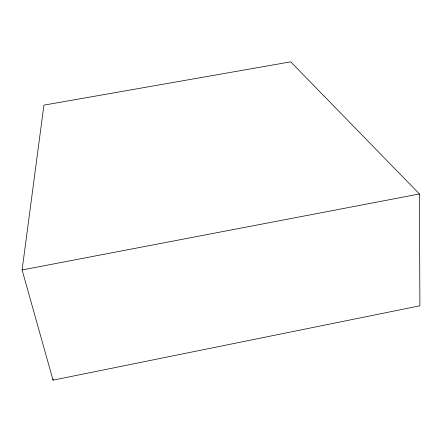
<?xml version="1.0" encoding="UTF-8"?>
<svg xmlns="http://www.w3.org/2000/svg" width="442" height="442" viewBox="0 0 442 442"><rect width="100%" height="100%" fill="white"/><g stroke="black" fill="none" stroke-linecap="round" stroke-linejoin="round"><path stroke-width="0.66" d="M53.034 380.164L22.1 269.952L43.918 105.135L290.726 61.836L419.425 193.966L419.9 305.803L53.034 380.164L53.101 378.788M22.1 269.952L419.425 193.966"/></g></svg>
